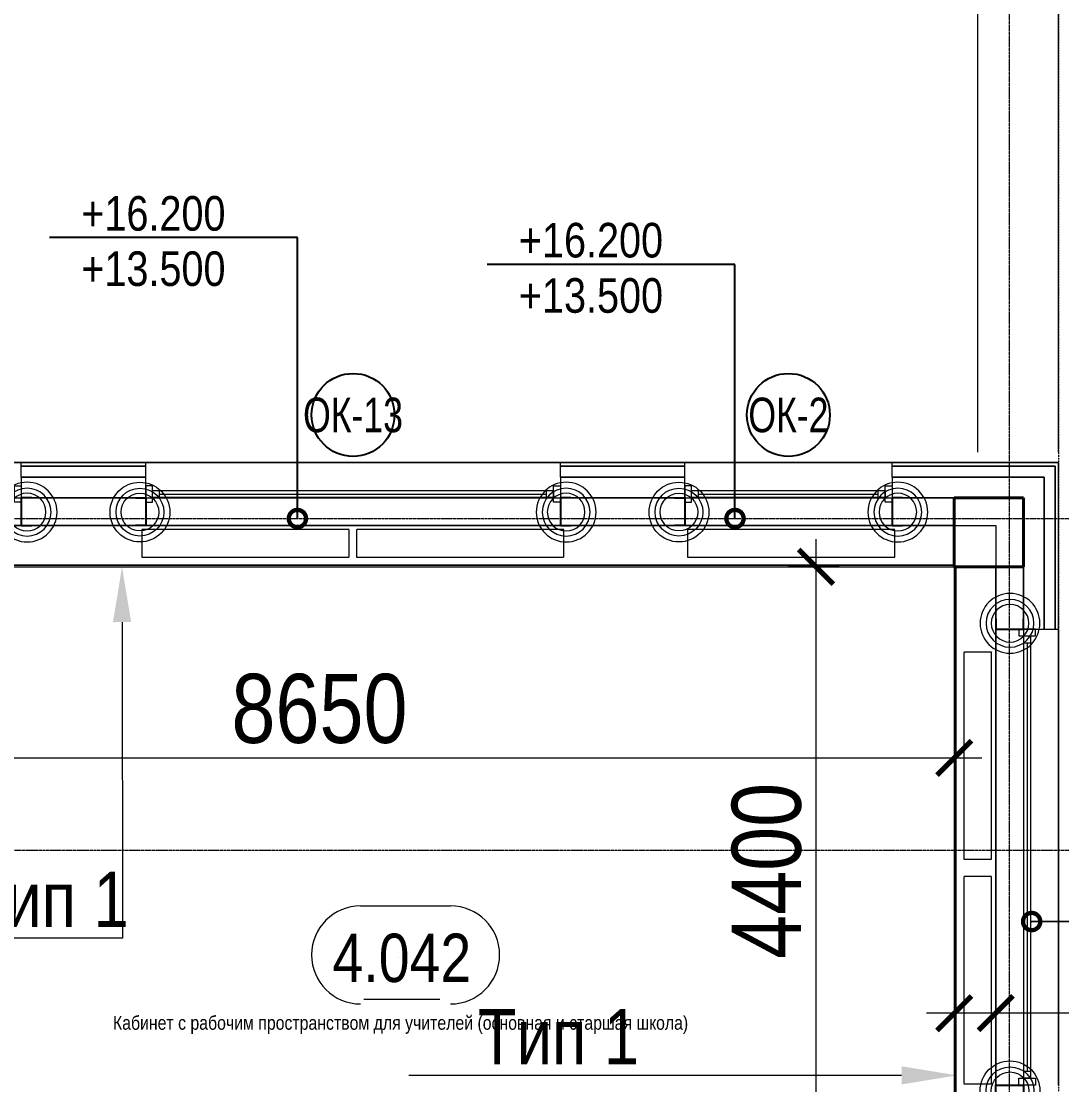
# Model space of a CAD drawing. Header units: millimetres. Extents: x -65509 to 912790, y 446 to 713294.
# Drawn here: x 497051 to 504578, y 593085 to 600782 of the extents above; entities that cross this region are included whole.
import ezdxf
from ezdxf import colors
from ezdxf.entities.mleader import LeaderData, LeaderLine
from ezdxf.enums import TextEntityAlignment as Align
from ezdxf.math import Vec2, Vec3

# ---------------------------------------------------------------- set-up
doc = ezdxf.new("R2010")
doc.units = ezdxf.units.MM
for name, pattern in [('CENTER2', [28.575, 19.05, -3.175, 3.175, -3.175]), ('DASHED', [19.05, 12.7, -6.35]), ('HIDDEN2', [4.7625, 3.175, -1.5875])]:
    doc.linetypes.add(name, pattern=pattern)
doc.layers.get('Defpoints').update_dxf_attribs({"color": 250})
for name, color, linetype, lineweight in [('A-Wall_Материал_Газоблок_Контур', 250, 'Continuous', 0), ('АР_Area', 250, 'Continuous', 5), ('АР_Колонны', 250, 'Continuous', 30), ('АР_Окна', 250, 'Continuous', 5), ('АР_Окна марка', 250, 'Continuous', 9), ('АР_Размеры обшивки', 250, 'Continuous', 5), ('АР_Стены ЖБ', 250, 'Continuous', 35), ('АР_Стены ПЕНОблок', 250, 'Continuous', 20), ('АР_Тонкая', 250, 'Continuous', 5), ('АР_Утеплитель', 250, 'Continuous', 0), ('АР_ФАСАД', 250, 'Continuous', 9), ('КМ_Фахверки', 250, 'Continuous', 25), ('Марка окна', 250, 'Continuous', 25), ('Размеры зашивки ГКЛ', 250, 'Continuous', 0), ('РД_Оси_100', 250, 'Continuous', 0)]:
    doc.layers.add(name, color=color, linetype=linetype, lineweight=lineweight)
doc.layers.add('АР_Делит', color=250, linetype='Continuous', lineweight=0, plot=False)
doc.layers.add('АР_Отопительные приборы', color=1, linetype='HIDDEN2', lineweight=0, true_color=0xff0000)
doc.layers.add('Зашивка радиаторов тип 1 (фанера и МДФ)', color=7, linetype='Continuous', lineweight=0, true_color=0x000085)
doc.styles.add('Arial_09', font='ARIALN.TTF', dxfattribs={"width": 0.9})
doc.styles.add('Isocpeur3', font='isocpeur.ttf')
doc.styles.add('style1', font='ARIALN.TTF')
doc.dimstyles.new('Dim200_ареал', dxfattribs={"dimscale": 100, "dimtxt": 5, "dimasz": 2.5, "dimexe": 2, "dimexo": 2, "dimgap": 1, "dimtad": 1, "dimzin": 12, "dimdsep": 46, "dimtxsty": 'style1', "dimblk": 'ARCHTICK', "dimcen": 3, "dimdle": 2, "dimclrd": 256, "dimclre": 256, "dimaunit": 1, "dimadec": 0, "dimazin": 3, "dimtfac": 1, "dimtmove": 1, "dimatfit": 3, "dimldrblk": 'OPEN30', "dimfxl": 5, "dimfxlon": 1, "dimtolj": 1, "dimtzin": 0, "dimlwd": 9, "dimlwe": 9, "dimarcsym": 0})

# ---------------------------------------------------------------- blocks, each defined once
blk = doc.blocks.new('_DotSmall')
at = {"color": 0, "linetype": 'ByBlock', "const_width": 0.5}
blk.add_lwpolyline([(-0.0625, 0, 1), (0.0625, 0, 1)], format="xyb", close=True, dxfattribs=at)
blk = doc.blocks.new('Ф_пеноблок 200')
at = {"layer": 'АР_Делит', "color": 1}
for radius in [216.3, 173, 136.2]:
    blk.add_circle((103.4, -41.9), radius, dxfattribs=at)
at = {"layer": 'КМ_Фахверки'}
blk.add_lwpolyline([(0, -75), (0, 0), (200, 0), (200, -75)], dxfattribs=at)
blk = doc.blocks.new('СОШ_2200_АР_ОСИ_М100_28.05.24')
at = {"layer": 'АР_Делит', "color": 5, "linetype": 'DASHED'}
blk.add_lwpolyline([(114955, 135155), (114955, -355), (93595.036, -355), (93595.036, 13855), (94145, 13855), (94145, 68320), (66055, 68320), (66055, 13857.73), (83455, 13857.73), (83455, -355), (45245, -355), (45245, 13145), (44695, 13145), (44695, 26755), (45245, 26755), (45245, 68320), (20455, 68320), (20455, 26755), (27955, 26755), (27955, 13145), (-355, 13145), (-355, 100855), (37145, 100855), (37145, 129155)], dxfattribs=at)
at = {"layer": 'РД_Оси_100', "linetype": 'CENTER2'}
for p, q in [((114600, -6155), (114600, 139938.679)), ((-5954.958, 90900), (119910, 90900)), ((-5954.958, 88500), (119910, 88500))]:
    blk.add_line(p, q, dxfattribs=at)
blk = doc.blocks.new('Bottom_R_1500')
at = {"layer": 'АР_Отопительные приборы'}
blk.add_lwpolyline([(-750, -100), (750, -100), (750, 100), (-750, 100)], close=True, dxfattribs=at)
blk = doc.blocks.new('_ArchTick')
at = {"color": 0, "linetype": 'ByBlock', "const_width": 0.15}
blk.add_lwpolyline([(-0.5, -0.5), (0.5, 0.5)], dxfattribs=at)
blk = doc.blocks.new('*D655')
at = {"layer": 'Defpoints', "color": 0, "lineweight": 25, "transparency": 16777216}
for p in [(495150.9, 595814.3), (503800.9, 595814.3), (503800.9, 595450.3)]:
    blk.add_point(p, dxfattribs=at)
at = {"layer": 'АР_Размеры обшивки', "lineweight": 9, "transparency": 16777216}
for p, q in [((495150.9, 595614.3), (495150.9, 595250.3)), ((503800.9, 595614.3), (503800.9, 595250.3)), ((494950.9, 595450.3), (504000.9, 595450.3))]:
    blk.add_line(p, q, dxfattribs=at)
at = {"layer": 'АР_Размеры обшивки', "lineweight": 9, "transparency": 16777216, "xscale": 250, "yscale": 250, "zscale": 250, "rotation": 180}
blk.add_blockref('_ArchTick', (495150.9, 595450.3), dxfattribs=at)
at = {"layer": 'АР_Размеры обшивки', "lineweight": 9, "transparency": 16777216, "xscale": 250, "yscale": 250, "zscale": 250}
blk.add_blockref('_ArchTick', (503800.9, 595450.3), dxfattribs=at)
at = {"layer": 'АР_Размеры обшивки', "color": 0, "transparency": 16777216, "insert": (499207.9, 595805.6), "char_height": 500, "attachment_point": 5, "style": 'style1'}
blk.add_mtext('\\A1;8650', dxfattribs=at)
blk = doc.blocks.new('_Open30')
at = {"color": 0, "linetype": 'ByBlock', "lineweight": -2}
for p, q in [((-1, 0.268), (0, 0)), ((0, 0), (-1, -0.268)), ((0, 0), (-1, 0))]:
    blk.add_line(p, q, dxfattribs=at)
blk = doc.blocks.new('*D656')
at = {"layer": 'Defpoints', "color": 0, "lineweight": 25, "transparency": 16777216}
for p in [(503168.9, 596833.3), (502799.9, 592433.3), (503181.4, 592433.3)]:
    blk.add_point(p, dxfattribs=at)
at = {"layer": 'АР_Размеры обшивки', "lineweight": 9, "transparency": 16777216}
for p, q in [((502799.9, 597033.3), (502799.9, 592233.3)), ((502968.9, 596833.3), (502599.9, 596833.3)), ((502981.4, 592433.3), (502599.9, 592433.3))]:
    blk.add_line(p, q, dxfattribs=at)
at = {"layer": 'АР_Размеры обшивки', "lineweight": 9, "transparency": 16777216, "xscale": 250, "yscale": 250, "zscale": 250}
for p, rotation in [((502799.9, 596833.3), 90), ((502799.9, 592433.3), 270)]:
    blk.add_blockref('_ArchTick', p, dxfattribs=dict(at, rotation=rotation))
at = {"layer": 'АР_Размеры обшивки', "color": 0, "transparency": 16777216, "insert": (502444.6, 594633.3), "char_height": 500, "attachment_point": 5, "rotation": 90, "style": 'style1'}
blk.add_mtext('\\A1;4400', dxfattribs=at)
blk = doc.blocks.new('*D758')
at = {"layer": 'Defpoints', "color": 0, "lineweight": 25, "transparency": 16777216}
for p in [(503800.9, 593961.3), (504100.9, 593961.3), (503800.9, 593603.3)]:
    blk.add_point(p, dxfattribs=at)
at = {"layer": 'АР_Размеры обшивки', "lineweight": 9, "transparency": 16777216}
for p, q in [((503800.9, 593761.3), (503800.9, 593403.3)), ((504100.9, 593761.3), (504100.9, 593403.3)), ((504300.9, 593603.3), (503600.9, 593603.3)), ((506228, 593603.3), (504100.9, 593603.3))]:
    blk.add_line(p, q, dxfattribs=at)
at = {"layer": 'АР_Размеры обшивки', "lineweight": 9, "transparency": 16777216, "xscale": 250, "yscale": 250, "zscale": 250, "rotation": 180}
blk.add_blockref('_ArchTick', (503800.9, 593603.3), dxfattribs=at)
at = {"layer": 'АР_Размеры обшивки', "lineweight": 9, "transparency": 16777216, "xscale": 250, "yscale": 250, "zscale": 250}
blk.add_blockref('_ArchTick', (504100.9, 593603.3), dxfattribs=at)
at = {"layer": 'АР_Размеры обшивки', "color": 0, "transparency": 16777216, "insert": (505675.9, 593958.6), "char_height": 500, "attachment_point": 5, "style": 'style1'}
blk.add_mtext('\\A1;300', dxfattribs=at)
blk = doc.blocks.new('MOK-МаркаПом_овал_ареал')
for p, q in [((-2.986, 3.764), (3.522, 3.764)), ((-2.75, -3), (2.75, -3))]:
    blk.add_line(p, q)
for centre, radius, start, end in [((-2.986, 0.215), 3.55, 90, 270), ((3.522, 0.215), 3.55, 270, 90), ((-7.411, 0), 7.161, 0, 0.00095)]:
    blk.add_arc(centre, radius, start, end)
at = {"color": 0, "style": 'style1'}
blk.add_attdef('АР-ПОМЕЩЕНИЕ:НОМЕР', text='', height=3, dxfattribs=at).set_placement((0.261, 0), align=Align.MIDDLE)
blk = doc.blocks.new('МОК-Наименование')
at = {"layer": 'Defpoints'}
blk.add_circle((0, 0), 3, dxfattribs=at)
at = {"color": 0, "linetype": 'ByBlock', "lineweight": -2, "style": 'Isocpeur3', "width": 0.8, "flags": 4}
blk.add_attdef('АР-ОКНО:НАИМЕНОВАНИЕ', text='', height=2.5, dxfattribs=at).set_placement((0, 0), align=Align.MIDDLE)

msp = doc.modelspace()

# ---------------------------------------------------------------- linework, layer by layer
at = {"layer": 'A-Wall_Материал_Газоблок_Контур', "linetype": 'Continuous', "lineweight": 0}
for p, q in [((497050.882, 597588.318), (495550.882, 597588.318)), ((495550.882, 597133.318), (497050.882, 597133.318)), ((504100.882, 596383.318), (504100.882, 593083.318))]:
    msp.add_line(p, q, dxfattribs=at)
at = {"layer": 'АР_Делит'}
msp.add_lwpolyline([(434845.882, 574628.318), (434845.882, 597588.318), (504555.882, 597588.318)], dxfattribs=at)
at = {"layer": 'АР_Колонны', "linetype": 'HIDDEN2', "lineweight": 25}
for p, q in [((503800.882, 597333.318), (504300.882, 597333.318)), ((503800.882, 596833.318), (503800.882, 597333.318)), ((504300.882, 597333.318), (504300.882, 596833.318)), ((504300.882, 596833.318), (503800.882, 596833.318))]:
    msp.add_line(p, q, dxfattribs=at)
at = {"layer": 'АР_Колонны', "linetype": 'Continuous', "lineweight": 35}
for p, q in [((504300.882, 597333.318), (503800.882, 597333.318)), ((503800.882, 597333.318), (503800.882, 596833.318)), ((504300.882, 596833.318), (504300.882, 597333.318)), ((503800.882, 596833.318), (504300.882, 596833.318))]:
    msp.add_line(p, q, dxfattribs=at)
at = {"layer": 'АР_Окна', "linetype": 'Continuous', "lineweight": 5}
for p, q in [((495550.882, 597588.318), (497050.882, 597588.318)), ((503250.882, 597335.818), (503250.882, 597385.818)), ((495550.882, 597133.318), (497050.882, 597133.318)), ((504100.882, 596383.318), (504100.882, 593083.318)), ((504303.382, 596283.318), (504353.382, 596283.318)), ((504303.382, 593183.318), (504353.382, 593183.318))]:
    msp.add_line(p, q, dxfattribs=at)
for points in [[(497000.882, 597420.818), (497050.882, 597420.818), (497050.882, 597300.818), (497000.882, 597300.818)], [(503300.882, 597420.818), (503350.882, 597420.818), (503350.882, 597300.818), (503300.882, 597300.818)], [(504388.382, 596333.318), (504388.382, 596383.318), (504268.382, 596383.318), (504268.382, 596333.318)], [(504388.382, 593133.318), (504388.382, 593083.318), (504268.382, 593083.318), (504268.382, 593133.318)]]:
    msp.add_lwpolyline(points, close=True, dxfattribs=at)
at = {"layer": 'АР_Стены ЖБ', "linetype": 'Continuous', "lineweight": 40}
for p, q in [((504300.882, 597333.318), (503800.882, 597333.318)), ((503800.882, 597333.318), (503800.882, 596833.318)), ((504300.882, 596833.318), (504300.882, 597333.318)), ((503800.882, 596833.318), (504300.882, 596833.318))]:
    msp.add_line(p, q, dxfattribs=at)
at = {"layer": 'АР_Стены ПЕНОблок', "linetype": 'Continuous', "lineweight": 20}
for p, q in [((497050.882, 597333.318), (497050.882, 597133.318)), ((503350.882, 597333.318), (503350.882, 597133.318)), ((504300.882, 597333.318), (503350.882, 597333.318)), ((504300.882, 596383.318), (504300.882, 597333.318)), ((503350.882, 597133.318), (504100.882, 597133.318)), ((504100.882, 597133.318), (504100.882, 596383.318)), ((504100.882, 596383.318), (504300.882, 596383.318))]:
    msp.add_line(p, q, dxfattribs=at)
at = {"layer": 'АР_Тонкая', "linetype": 'Continuous', "lineweight": 5}
for p, q in [((497050.882, 597483.318), (497050.882, 597588.318)), ((503350.882, 597483.318), (503350.882, 597588.318)), ((504555.882, 597588.318), (503350.882, 597588.318)), ((504530.882, 597563.318), (503350.882, 597563.318)), ((503350.882, 597563.318), (504530.882, 597563.318)), ((504530.882, 596383.318), (504530.882, 597563.318)), ((504530.882, 597563.318), (504530.882, 596383.318)), ((504555.882, 596383.318), (504555.882, 597588.318)), ((503350.882, 597483.318), (504450.882, 597483.318)), ((504450.882, 597483.318), (504450.882, 596383.318)), ((504450.882, 596383.318), (504555.882, 596383.318))]:
    msp.add_line(p, q, dxfattribs=at)
at = {"layer": 'АР_Утеплитель', "linetype": 'Continuous', "lineweight": 0}
for p, q in [((497050.882, 597483.318), (497050.882, 597333.318)), ((503350.882, 597483.318), (503350.882, 597333.318)), ((504450.882, 597483.318), (503350.882, 597483.318)), ((504450.882, 596383.318), (504450.882, 597483.318)), ((503350.882, 597333.318), (504300.882, 597333.318)), ((504300.882, 597333.318), (504300.882, 596383.318)), ((504300.882, 596383.318), (504450.882, 596383.318))]:
    msp.add_line(p, q, dxfattribs=at)
at = {"layer": 'АР_ФАСАД'}
msp.add_lwpolyline([(503970.882, 597663.318), (503970.882, 606553.318)], dxfattribs=at)
at = {"layer": 'Зашивка радиаторов тип 1 (фанера и МДФ)', "linetype": 'Continuous', "lineweight": 0}
for p, q in [((503800.882, 596833.318), (503800.882, 597133.318)), ((495150.882, 596845.818), (503800.882, 596845.818)), ((503800.882, 596845.818), (495150.882, 596845.818)), ((495150.882, 596833.318), (503800.882, 596833.318)), ((503800.883, 596833.318), (503800.882, 592433.318)), ((503813.383, 596833.318), (503800.883, 596833.318)), ((503813.383, 596833.318), (503813.382, 592433.318)), ((503813.382, 592433.318), (503813.383, 596833.318)), ((504100.883, 596833.318), (503813.383, 596833.318)), ((504100.882, 592433.318), (504100.883, 596833.318))]:
    msp.add_line(p, q, dxfattribs=at)

# ---------------------------------------------------------------- block references
at = {"layer": 'АР_Area', "linetype": 'Continuous', "lineweight": 5}
ref = msp.add_blockref('MOK-МаркаПом_овал_ареал', (499804.267, 594003.666), dxfattribs=dict(at, xscale=100, yscale=100, zscale=100))
ref.add_attrib('АР-ПОМЕЩЕНИЕ:НОМЕР', '4.042', dxfattribs={"layer": '0', "color": 0, "height": 350, "style": 'style1'}).set_placement((499804.267, 594003.666), align=Align.MIDDLE)
ref.add_attrib('АР-ПОМЕЩЕНИЕ:НАИМЕНОВАНИЕ', 'Кабинет с рабочим пространством для учителей (основная и старшая школа)', dxfattribs={"layer": 'Defpoints', "color": 2, "height": 100, "style": 'style1'}).set_placement((499794.852, 593522.273), align=Align.MIDDLE)
at = {"layer": 'АР_Отопительные приборы', "rotation": 90}
for p in [(503970.882, 595467.101), (503970.882, 593841.938)]:
    msp.add_blockref('Bottom_R_1500', p, dxfattribs=at)
at = {"layer": 'КМ_Фахверки', "xscale": -1}
for p, rotation in [((503350.882, 597333.318), 90), ((504100.882, 596383.318), 180)]:
    msp.add_blockref('Ф_пеноблок 200', p, dxfattribs=dict(at, rotation=rotation))
at = {"layer": 'КМ_Фахверки'}
msp.add_blockref('Ф_пеноблок 200', (504100.882, 593083.318), dxfattribs=at)

# ---------------------------------------------------------------- dimensions: what is measured, and where the dimension line sits
at = {"layer": 'АР_Размеры обшивки'}
dim = msp.add_linear_dim(base=(502799.882, 592433.318), p1=(503168.882, 596833.318), p2=(503181.383, 592433.318), angle=90, dimstyle='Dim200_ареал', override={"dimdec": 0}, dxfattribs=at)
dim.commit()
dim.dimension.update_dxf_attribs({"geometry": '*D656', "text_midpoint": (502444.595, 594633.318)})
dim = msp.add_linear_dim(base=(503800.882, 595450.318), p1=(495150.882, 595814.318), p2=(503800.882, 595814.318), dimstyle='Dim200_ареал', override={"dimdec": 0}, dxfattribs=at)
dim.commit()
dim.dimension.update_dxf_attribs({"geometry": '*D655', "text_midpoint": (499207.882, 595450.318), "dimtype": 160})

# ---------------------------------------------------------------- leaders
at = {"layer": 'АР_Делит'}
ml = msp.add_multileader_mtext('Standard', dxfattribs=at)
ml.set_content('предусмотреть лорбик_файерборд по мет.каркасу  от ФГ-15 до покрытия фермы/перекрытия', color=256, style='style1')
ml.set_leader_properties(color=256)
ml.build(insert=Vec2(0, 0))
ml.multileader.update_dxf_attribs({"has_dogleg": 0, "text_left_attachment_type": 6, "text_right_attachment_type": 6, "arrow_head_size": 500, "scale": 100})
ctx = ml.context
ctx.base_point, ctx.scale, ctx.char_height, ctx.arrow_head_size, ctx.landing_gap_size, ctx.plane_origin, ctx.plane_x_axis, ctx.plane_y_axis = Vec3(427558.207, 588605.03), 100, 300, 500, 50, Vec3(409878.206, 573003.983), Vec3(1, 0.00000001), Vec3(-0.00000001, 1)
ctx.left_attachment, ctx.right_attachment = 6, 6
notes = []
notes.append((ctx, [(1, (1, 1, 0), (427550.207, 588605.03), (1, 0.00000001), 8, [(0, [(436950.881, 590853.318)], 0, []), (1, [(401750.882, 659149.318)], 0, [])])]))
ctx.mtext.insert, ctx.mtext.text_direction, ctx.mtext.rotation, ctx.mtext.width, ctx.mtext.defined_height, ctx.mtext.flow_direction = Vec3(427608.207, 588988.318), Vec3(1, 0.00000001), 0.00000001, 4538.94863, 395.157, 5
at = {"layer": 'АР_Делит', "lineweight": 5}
ml = msp.add_multileader_mtext('Standard', dxfattribs=at)
ml.set_content('+стойку фахверка?', color=256, style='style1')
ml.set_leader_properties(color=256)
ml.build(insert=Vec2(0, 0))
ml.multileader.update_dxf_attribs({"has_dogleg": 0, "text_left_attachment_type": 6, "text_right_attachment_type": 6, "arrow_head_size": 300, "scale": 100})
ctx = ml.context
ctx.base_point, ctx.scale, ctx.char_height, ctx.arrow_head_size, ctx.landing_gap_size, ctx.plane_origin, ctx.plane_x_axis, ctx.plane_y_axis = Vec3(456032.602, 596263.648), 100, 300, 300, 50, Vec3(448219.854, 587625.379), Vec3(1, 0.00000001), Vec3(-0.00000001, 1)
ctx.left_attachment, ctx.right_attachment = 6, 6
notes.append((ctx, [(1, (1, 1, 0), (455232.602, 596263.648), (1, 0.00000001), 800, [(0, [(455225.205, 595663.457)], 0, [])])]))
ctx.mtext.insert, ctx.mtext.text_direction, ctx.mtext.rotation, ctx.mtext.width, ctx.mtext.flow_direction = Vec3(456082.602, 596651.847), Vec3(1, 0.00000001), 0.00000001, 3555.10591, 5
at = {"layer": 'АР_Делит', "lineweight": 0}
ml = msp.add_multileader_mtext('Standard', dxfattribs=at)
ml.set_content('зашивка согласно дизайн-проекту', color=256, style='style1')
ml.set_leader_properties(color=256)
ml.build(insert=Vec2(0, 0))
ml.multileader.update_dxf_attribs({"has_dogleg": 0, "text_left_attachment_type": 6, "text_right_attachment_type": 6, "arrow_head_size": 500, "scale": 100})
ctx = ml.context
ctx.base_point, ctx.scale, ctx.char_height, ctx.arrow_head_size, ctx.landing_gap_size, ctx.plane_origin, ctx.plane_x_axis, ctx.plane_y_axis = Vec3(449399.179, 595641.363), 100, 300, 500, 50, Vec3(439234.579, 594955.976), Vec3(1, 0.00000001), Vec3(-0.00000001, 1)
ctx.left_attachment, ctx.right_attachment = 6, 6
notes.append((ctx, [(1, (1, 1, 0), (449391.179, 595641.363), (1, 0.00000001), 8, [(0, [(448275.858, 596356.313)], 0, [])])]))
ctx.mtext.insert, ctx.mtext.text_direction, ctx.mtext.rotation, ctx.mtext.width, ctx.mtext.defined_height, ctx.mtext.flow_direction = Vec3(449449.179, 596029.562), Vec3(1, 0.00000001), 0.00000001, 4538.94863, 395.157, 5
at = {"layer": 'Размеры зашивки ГКЛ'}
ml = msp.add_multileader_mtext('Standard', dxfattribs=at)
ml.set_content('\\pxsm1;Тип 1 ', color=(0, 0, 138), style='style1')
ml.set_leader_properties(color=256, linetype='ByLayer', lineweight=9)
ml.build(insert=Vec2(0, 0))
ml.multileader.update_dxf_attribs({"has_dogleg": 0, "text_left_attachment_type": 6, "text_right_attachment_type": 6, "text_bottom_attachment_type": 10, "dogleg_length": 25, "arrow_head_size": 400})
ctx = ml.context
ctx.base_point, ctx.char_height, ctx.arrow_head_size, ctx.landing_gap_size, ctx.plane_origin = Vec3(496611.508, 594146.678), 400, 400, 50, Vec3(489752.32, 602103.303)
ctx.left_attachment, ctx.right_attachment, ctx.top_attachment = 6, 6, 10
notes.append((ctx, [(1, (1, 1, 0), (497806.904, 594146.678), (-1, 0), 25, [(1, [(497779.404, 596833.318)], 0, [])])]))
ctx.mtext.insert, ctx.mtext.width, ctx.mtext.defined_height, ctx.mtext.line_spacing_factor, ctx.mtext.flow_direction = Vec3(496661.508, 594626.678), 1668.44707, 600, 0.3, 5
ml = msp.add_multileader_mtext('Standard', dxfattribs=at)
ml.set_content('\\pxsm1;Тип 1 ', color=(0, 0, 138), style='style1')
ml.set_leader_properties(color=256, linetype='ByLayer', lineweight=9)
ml.build(insert=Vec2(0, 0))
ml.multileader.update_dxf_attribs({"has_dogleg": 0, "text_left_attachment_type": 6, "text_right_attachment_type": 6, "text_bottom_attachment_type": 10, "dogleg_length": 25, "arrow_head_size": 400})
ctx = ml.context
ctx.base_point, ctx.char_height, ctx.arrow_head_size, ctx.landing_gap_size, ctx.plane_origin = Vec3(500304.335, 593153.032), 400, 400, 50, Vec3(494391.298, 600123.596)
ctx.left_attachment, ctx.right_attachment, ctx.top_attachment = 6, 6, 10
notes.append((ctx, [(1, (1, 1, 0), (501499.73, 593153.032), (-1, 0), 25, [(1, [(503820.174, 593153.032)], 0, [])])]))
ctx.mtext.insert, ctx.mtext.width, ctx.mtext.defined_height, ctx.mtext.line_spacing_factor, ctx.mtext.flow_direction = Vec3(500354.335, 593633.032), 1668.44707, 600, 0.3, 5
for ctx, leaders in notes:
    for number, flags, end, landing, length, lines in leaders:
        leader = LeaderData()
        leader.index, (leader.has_last_leader_line, leader.has_dogleg_vector, leader.attachment_direction) = number, flags
        leader.last_leader_point, leader.dogleg_vector, leader.dogleg_length = Vec3(end), Vec3(landing), length
        for number, points, colour, breaks in lines:
            line = LeaderLine()
            line.index, line.vertices, line.color, line.breaks = number, Vec3.list(points), colors.encode_raw_color(colour), breaks
            leader.lines.append(line)
        ctx.leaders.append(leader)

# ---------------------------------------------------------------- next in the draw order: leaders
at = {"layer": 'Марка окна', "lineweight": 0, "ltscale": 20}
ml = msp.add_multileader_mtext('Standard', dxfattribs=at)
ml.set_content('+16.200\\P+13.500', color=256, style='style1')
ml.set_leader_properties(color=256, linetype='ByLayer', lineweight=-1)
ml.set_arrow_properties(name='DOTSMALL')
ml.build(insert=Vec2(0, 0))
ml.multileader.update_dxf_attribs({"text_left_attachment_type": 6, "text_right_attachment_type": 6, "dogleg_length": 200, "arrow_head_size": 250})
ctx = ml.context
ctx.base_point, ctx.char_height, ctx.arrow_head_size, ctx.landing_gap_size, ctx.plane_origin = Vec3(497484.93, 599216.995), 250, 250, 0, Vec3(497368.347, 597569.5)
ctx.left_attachment, ctx.right_attachment = 6, 6
notes = []
notes.append((ctx, [(0, (1, 1, 0), (499048.447, 599216.995), (-1, 0), 550.044, [(0, [(499048.447, 597183.318)], 0, [])])]))
ctx.mtext.insert, ctx.mtext.line_spacing_factor, ctx.mtext.flow_direction = Vec3(497484.93, 599516.995), 0.96, 5
ctx.mtext.has_bg_fill, ctx.mtext.bg_color, ctx.mtext.bg_scale_factor, ctx.mtext.bg_transparency, ctx.mtext.use_window_bg_color = 1, -1027028792, 1.5, 0, 1
ml = msp.add_multileader_mtext('Standard', dxfattribs=at)
ml.set_content('+16.200\\P+13.500', color=256, style='style1')
ml.set_leader_properties(color=256, linetype='ByLayer', lineweight=-1)
ml.set_arrow_properties(name='DOTSMALL')
ml.build(insert=Vec2(0, 0))
ml.multileader.update_dxf_attribs({"text_left_attachment_type": 6, "text_right_attachment_type": 6, "dogleg_length": 200, "arrow_head_size": 250})
ctx = ml.context
ctx.base_point, ctx.char_height, ctx.arrow_head_size, ctx.landing_gap_size, ctx.plane_origin = Vec3(500650.854, 599023.131), 250, 250, 0, Vec3(500534.27, 597569.5)
ctx.left_attachment, ctx.right_attachment = 6, 6
notes.append((ctx, [(0, (1, 1, 0), (502214.37, 599023.131), (-1, 0), 550.044, [(0, [(502214.37, 597183.318)], 0, [])])]))
ctx.mtext.insert, ctx.mtext.line_spacing_factor, ctx.mtext.flow_direction = Vec3(500650.854, 599323.131), 0.96, 5
ctx.mtext.has_bg_fill, ctx.mtext.bg_color, ctx.mtext.bg_scale_factor, ctx.mtext.bg_transparency, ctx.mtext.use_window_bg_color = 1, -1027028792, 1.5, 0, 1
ml = msp.add_multileader_mtext('Standard', dxfattribs=at)
ml.set_content('+16.200\\P+13.500', color=256, style='style1')
ml.set_leader_properties(color=256, linetype='ByLayer', lineweight=-1)
ml.set_arrow_properties(name='DOTSMALL')
ml.build(insert=Vec2(0, 0))
ml.multileader.update_dxf_attribs({"text_left_attachment_type": 6, "text_right_attachment_type": 6, "dogleg_length": 200, "arrow_head_size": 250})
ctx = ml.context
ctx.base_point, ctx.char_height, ctx.arrow_head_size, ctx.landing_gap_size, ctx.plane_origin = Vec3(506106.353, 594268.964), 250, 250, 0, Vec3(506415.451, 593584.437)
ctx.left_attachment, ctx.right_attachment = 6, 6
notes.append((ctx, [(1, (1, 1, 0), (504958.869, 594268.964), (1, 0), 1147.484, [(0, [(504360.754, 594266.294)], 0, [])])]))
ctx.mtext.insert, ctx.mtext.line_spacing_factor, ctx.mtext.flow_direction = Vec3(506106.353, 594568.964), 0.96, 5
ctx.mtext.has_bg_fill, ctx.mtext.bg_color, ctx.mtext.bg_scale_factor, ctx.mtext.bg_transparency, ctx.mtext.use_window_bg_color = 1, -1027028792, 1.5, 0, 1
for ctx, leaders in notes:
    for number, flags, end, landing, length, lines in leaders:
        leader = LeaderData()
        leader.index, (leader.has_last_leader_line, leader.has_dogleg_vector, leader.attachment_direction) = number, flags
        leader.last_leader_point, leader.dogleg_vector, leader.dogleg_length = Vec3(end), Vec3(landing), length
        for number, points, colour, breaks in lines:
            line = LeaderLine()
            line.index, line.vertices, line.color, line.breaks = number, Vec3.list(points), colors.encode_raw_color(colour), breaks
            leader.lines.append(line)
        ctx.leaders.append(leader)

# ---------------------------------------------------------------- next in the draw order: linework, layer by layer
at = {"layer": 'A-Wall_Материал_Газоблок_Контур', "linetype": 'Continuous', "lineweight": 0}
for p, q in [((500950.882, 597588.318), (497950.882, 597588.318)), ((503350.882, 597588.318), (501850.882, 597588.318)), ((497950.882, 597133.318), (500950.882, 597133.318)), ((501850.882, 597133.318), (503350.882, 597133.318)), ((504555.882, 593083.318), (504555.882, 596383.318))]:
    msp.add_line(p, q, dxfattribs=at)
at = {"layer": 'АР_Окна', "linetype": 'Continuous', "lineweight": 5}
for p, q in [((497950.882, 597588.318), (500950.882, 597588.318)), ((501850.882, 597588.318), (503350.882, 597588.318)), ((498050.882, 597335.818), (498050.882, 597385.818)), ((500850.882, 597335.818), (500850.882, 597385.818)), ((501950.882, 597335.818), (501950.882, 597385.818)), ((498050.882, 597360.818), (500850.882, 597360.818)), ((501950.882, 597360.818), (503250.882, 597360.818)), ((497950.882, 597133.318), (500950.882, 597133.318)), ((501850.882, 597133.318), (503350.882, 597133.318)), ((504555.882, 596383.318), (504555.882, 593083.318)), ((504328.382, 596283.318), (504328.382, 593183.318))]:
    msp.add_line(p, q, dxfattribs=at)
for points in [[(498000.882, 597420.818), (497950.882, 597420.818), (497950.882, 597300.818), (498000.882, 597300.818)], [(498000.882, 597335.818), (498000.882, 597385.818), (500900.882, 597385.818), (500900.882, 597335.818)], [(500900.882, 597420.818), (500950.882, 597420.818), (500950.882, 597300.818), (500900.882, 597300.818)], [(501900.882, 597420.818), (501850.882, 597420.818), (501850.882, 597300.818), (501900.882, 597300.818)], [(501900.882, 597335.818), (501900.882, 597385.818), (503300.882, 597385.818), (503300.882, 597335.818)], [(504303.382, 596333.318), (504353.382, 596333.318), (504353.382, 593133.318), (504303.382, 593133.318)]]:
    msp.add_lwpolyline(points, close=True, dxfattribs=at)
at = {"layer": 'АР_Стены ПЕНОблок', "linetype": 'Continuous', "lineweight": 20}
for p, q in [((497950.882, 597333.318), (497050.882, 597333.318)), ((497950.882, 597133.318), (497950.882, 597333.318)), ((500950.882, 597333.318), (500950.882, 597133.318)), ((501850.882, 597333.318), (500950.882, 597333.318)), ((501850.882, 597133.318), (501850.882, 597333.318)), ((497050.882, 597133.318), (497950.882, 597133.318)), ((500950.882, 597133.318), (501850.882, 597133.318))]:
    msp.add_line(p, q, dxfattribs=at)
at = {"layer": 'АР_Тонкая', "linetype": 'Continuous', "lineweight": 5}
for p, q in [((497950.882, 597588.318), (497050.882, 597588.318)), ((497950.882, 597563.318), (497050.882, 597563.318)), ((497050.882, 597563.318), (497950.882, 597563.318)), ((497950.882, 597483.318), (497950.882, 597588.318)), ((500950.882, 597483.318), (500950.882, 597588.318)), ((501850.882, 597588.318), (500950.882, 597588.318)), ((501850.882, 597563.318), (500950.882, 597563.318)), ((500950.882, 597563.318), (501850.882, 597563.318)), ((501850.882, 597483.318), (501850.882, 597588.318)), ((497050.882, 597483.318), (497950.882, 597483.318)), ((500950.882, 597483.318), (501850.882, 597483.318))]:
    msp.add_line(p, q, dxfattribs=at)
at = {"layer": 'АР_Утеплитель', "linetype": 'Continuous', "lineweight": 0}
for p, q in [((497950.882, 597483.318), (497050.882, 597483.318)), ((497950.882, 597333.318), (497950.882, 597483.318)), ((500950.882, 597483.318), (500950.882, 597333.318)), ((501850.882, 597483.318), (500950.882, 597483.318)), ((501850.882, 597333.318), (501850.882, 597483.318)), ((497050.882, 597333.318), (497950.882, 597333.318)), ((500950.882, 597333.318), (501850.882, 597333.318))]:
    msp.add_line(p, q, dxfattribs=at)
at = {"layer": 'АР_ФАСАД'}
msp.add_lwpolyline([(504555.882, 597663.318), (504555.882, 641438.318), (462345.882, 641438.318), (462345.882, 635438.318), (426745.882, 635438.318), (426745.882, 607138.318), (389245.882, 607138.318), (389245.882, 519428.318), (434765.882, 519428.318)], dxfattribs=at)
at = {"layer": 'Зашивка радиаторов тип 1 (фанера и МДФ)', "linetype": 'Continuous', "lineweight": 0}
msp.add_line((503800.882, 597133.318), (495150.882, 597133.318), dxfattribs=at)
at = {"layer": 'КМ_Фахверки', "lineweight": 5}
msp.add_lwpolyline([(435451.032, 597333.318), (504300.882, 597333.318), (504300.882, 506183.318), (435100.882, 506183.318), (435100.882, 574808.318), (435451.032, 574808.318), (435451.032, 597333.318)], dxfattribs=at)

# ---------------------------------------------------------------- next in the draw order: block references
at = {"layer": 'АР_Окна марка', "linetype": 'Continuous', "lineweight": 9}
ref = msp.add_blockref('МОК-Наименование', (499450.882, 597933.318), dxfattribs=dict(at, xscale=100, yscale=100, zscale=100))
ref.add_attrib('АР-ОКНО:НАИМЕНОВАНИЕ', 'ОК-13', dxfattribs={"layer": '0', "color": 0, "linetype": 'ByBlock', "lineweight": -2, "height": 250, "style": 'Arial_09', "width": 0.9}).set_placement((499450.882, 597933.318), align=Align.MIDDLE)
ref = msp.add_blockref('МОК-Наименование', (502600.882, 597933.318), dxfattribs=dict(at, xscale=100, yscale=100, zscale=100))
ref.add_attrib('АР-ОКНО:НАИМЕНОВАНИЕ', 'ОК-2', dxfattribs={"layer": '0', "color": 0, "linetype": 'ByBlock', "lineweight": -2, "height": 250, "style": 'Arial_09', "width": 0.9}).set_placement((502600.882, 597933.318), align=Align.MIDDLE)
at = {"layer": 'АР_Отопительные приборы', "rotation": 180}
for p in [(498672.122, 597003.318), (500225.822, 597003.318), (502621.198, 597003.318)]:
    msp.add_blockref('Bottom_R_1500', p, dxfattribs=at)
at = {"layer": 'КМ_Фахверки', "xscale": -1, "rotation": 90}
for p in [(497050.882, 597333.318), (500950.882, 597333.318)]:
    msp.add_blockref('Ф_пеноблок 200', p, dxfattribs=at)
at = {"layer": 'КМ_Фахверки', "rotation": 270}
for p in [(497950.882, 597333.318), (501850.882, 597333.318)]:
    msp.add_blockref('Ф_пеноблок 200', p, dxfattribs=at)
at = {"layer": 'РД_Оси_100'}
msp.add_blockref('СОШ_2200_АР_ОСИ_М100_28.05.24', (389600.882, 506283.318), dxfattribs=at)

# ---------------------------------------------------------------- next in the draw order: dimensions: what is measured, and where the dimension line sits
at = {"layer": 'АР_Размеры обшивки'}
dim = msp.add_linear_dim(base=(503800.878, 593603.318), p1=(504100.878, 593961.318), p2=(503800.878, 593961.318), dimstyle='Dim200_ареал', override={"dimdec": 0}, dxfattribs=at)
dim.commit()
dim.dimension.update_dxf_attribs({"geometry": '*D758', "text_midpoint": (505675.882, 593223.032), "dimtype": 160})

# ---------------------------------------------------------------- next in the draw order: leaders
at = {"layer": 'АР_Делит'}
ml = msp.add_multileader_mtext('Standard', dxfattribs=at)
ml.set_content('файерборд по мет.каркасу от блоков до покрытия фермы', color=256, style='style1')
ml.set_leader_properties(color=256)
ml.build(insert=Vec2(0, 0))
ml.multileader.update_dxf_attribs({"has_dogleg": 0, "text_left_attachment_type": 6, "text_right_attachment_type": 6, "arrow_head_size": 500, "scale": 100})
ctx = ml.context
ctx.base_point, ctx.scale, ctx.char_height, ctx.arrow_head_size, ctx.landing_gap_size, ctx.plane_origin, ctx.plane_x_axis, ctx.plane_y_axis = Vec3(433038.341, 600141.221), 100, 300, 500, 50, Vec3(414035.246, 585845.887), Vec3(1, 0.00000001), Vec3(-0.00000001, 1)
ctx.left_attachment, ctx.right_attachment = 6, 6
notes = []
notes.append((ctx, [(0, (1, 1, 0), (437424.922, 600141.221), (-1, -0.00000001), 8, [(0, [(443200.882, 593833.318), (447520.882, 593766.476)], 0, [])])]))
ctx.mtext.insert, ctx.mtext.text_direction, ctx.mtext.rotation, ctx.mtext.width, ctx.mtext.defined_height, ctx.mtext.flow_direction = Vec3(433088.341, 600524.509), Vec3(1, 0.00000001), 0.00000001, 4538.94863, 395.157, 5
at = {"layer": 'АР_Делит', "lineweight": 0}
ml = msp.add_multileader_mtext('Standard', dxfattribs=at)
ml.set_content('Обратить внимание- зашивка воронки', color=256, style='style1')
ml.set_leader_properties(color=256)
ml.build(insert=Vec2(0, 0))
ml.multileader.update_dxf_attribs({"has_dogleg": 0, "text_left_attachment_type": 6, "text_right_attachment_type": 6, "arrow_head_size": 500, "scale": 100})
ctx = ml.context
ctx.base_point, ctx.scale, ctx.char_height, ctx.arrow_head_size, ctx.landing_gap_size, ctx.plane_origin, ctx.plane_x_axis, ctx.plane_y_axis = Vec3(442920.219, 598772.158), 100, 300, 500, 50, Vec3(438968.083, 598001.647), Vec3(1, 0.00000001), Vec3(-0.00000001, 1)
ctx.left_attachment, ctx.right_attachment = 6, 6
notes.append((ctx, [(0, (1, 1, 0), (446307.345, 598772.158), (-1, -0.00000001), 8, [(0, [(447850.883, 594533.318)], 0, [])])]))
ctx.mtext.insert, ctx.mtext.text_direction, ctx.mtext.rotation, ctx.mtext.width, ctx.mtext.defined_height, ctx.mtext.flow_direction = Vec3(442970.219, 599155.446), Vec3(1, 0.00000001), 0.00000001, 4190.47386, 395.157, 5
at = {"layer": 'АР_Делит', "lineweight": 90}
ml = msp.add_multileader_mtext('Standard', dxfattribs=at)
ml.set_content('под потолком зашивка в строит. исполнении ', color=256, style='style1')
ml.set_leader_properties(color=256)
ml.build(insert=Vec2(0, 0))
ml.multileader.update_dxf_attribs({"has_dogleg": 0, "text_left_attachment_type": 6, "text_right_attachment_type": 6, "arrow_head_size": 500, "scale": 100})
ctx = ml.context
ctx.base_point, ctx.scale, ctx.char_height, ctx.arrow_head_size, ctx.landing_gap_size, ctx.plane_origin, ctx.plane_x_axis, ctx.plane_y_axis = Vec3(449399.179, 593399.404), 100, 300, 500, 50, Vec3(439234.579, 592714.017), Vec3(1, 0.00000001), Vec3(-0.00000001, 1)
ctx.left_attachment, ctx.right_attachment = 6, 6
notes.append((ctx, [(1, (1, 1, 0), (449391.179, 593399.404), (1, 0.00000001), 8, [(0, [(448762.929, 594433.628)], 0, [])])]))
ctx.mtext.insert, ctx.mtext.text_direction, ctx.mtext.rotation, ctx.mtext.width, ctx.mtext.defined_height, ctx.mtext.flow_direction = Vec3(449449.179, 593782.692), Vec3(1, 0.00000001), 0.00000001, 4538.94863, 395.157, 5
for ctx, leaders in notes:
    for number, flags, end, landing, length, lines in leaders:
        leader = LeaderData()
        leader.index, (leader.has_last_leader_line, leader.has_dogleg_vector, leader.attachment_direction) = number, flags
        leader.last_leader_point, leader.dogleg_vector, leader.dogleg_length = Vec3(end), Vec3(landing), length
        for number, points, colour, breaks in lines:
            line = LeaderLine()
            line.index, line.vertices, line.color, line.breaks = number, Vec3.list(points), colors.encode_raw_color(colour), breaks
            leader.lines.append(line)
        ctx.leaders.append(leader)

doc.saveas('drawing.dxf')
